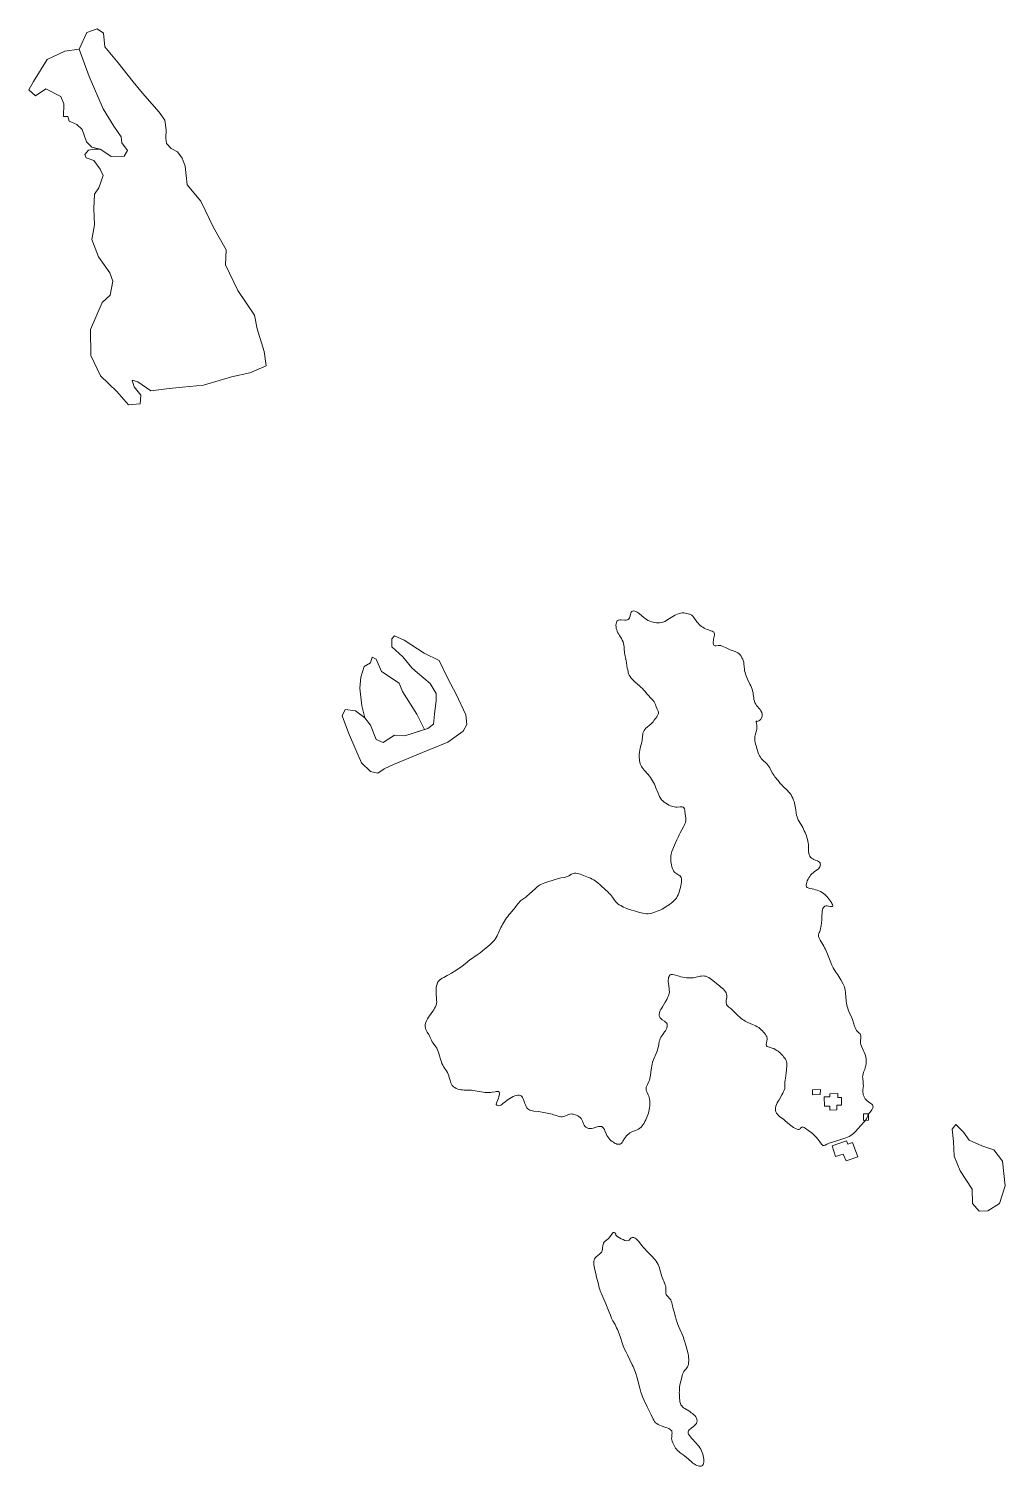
# Model space of a CAD drawing. Header units: metres. Extents: x 793723 to 812165, y 297650 to 314276.
# Drawn here: x 804185 to 805418, y 311045 to 312859 of the extents above; entities that cross this region are included whole.
import ezdxf

# ---------------------------------------------------------------- set-up
doc = ezdxf.new("R2010")
doc.units = ezdxf.units.M

msp = doc.modelspace()

# ---------------------------------------------------------------- linework, layer by layer
at = {"linetype": 'Continuous', "lineweight": 13}
for points in [[(804273.62, 312658.63), (804279.04, 312674.35), (804275.24, 312682.2), (804267.2, 312693.14), (804257.51, 312696.43), (804256.05, 312700.86), (804260.6, 312706.29), (804268.17, 312707.41), (804275.18, 312707.43), (804282.42, 312702.58), (804289.22, 312698.17), (804305.46, 312698.43), (804309.67, 312705.74), (804302.75, 312715.46), (804301.84, 312722.99), (804292.58, 312736.46), (804278.95, 312758.23), (804261.39, 312799.14), (804248.95, 312833.63), (804258.7, 312854.57), (804271.37, 312859.36), (804279.39, 312853.95), (804281.44, 312836.47), (804298.18, 312816.15), (804316.92, 312792.52), (804328.75, 312778.27), (804349.73, 312753.97), (804356.87, 312743.92), (804358.79, 312731.97), (804358.26, 312721.46), (804359.17, 312714.6), (804364.75, 312708.42), (804372.88, 312704.01), (804378.68, 312695.94)], [(804378.68, 312695.94), (804382.71, 312685.77), (804385.1, 312662.54), (804402.4, 312641.78), (804418.28, 312608.62), (804434.48, 312580.33), (804433.74, 312561.4), (804449.06, 312529.12), (804469.94, 312498.08), (804473.55, 312480.49), (804482.4, 312451.96), (804484.89, 312434.15), (804464.44, 312425.25), (804441.31, 312420.22), (804405.95, 312409.73), (804379.36, 312407.01), (804362.23, 312405.42), (804339.43, 312402.27), (804323.05, 312413.96), (804315.7, 312415.72), (804318.39, 312407.53), (804326.54, 312396.93), (804325.89, 312386.08), (804311.21, 312384.61), (804296.59, 312401.73), (804275.85, 312421.49), (804263.66, 312447.13), (804263.25, 312479.78), (804277.97, 312513.78), (804287.96, 312522.99), (804291.15, 312541.04), (804287.67, 312551.21), (804273.38, 312571.65), (804264.76, 312593.54), (804268.28, 312611.8), (804267.56, 312632.72), (804268.3, 312650.54), (804273.62, 312658.63)], [(804939.29, 312113.09), (804940.63, 312113.32), (804941.85, 312113.76), (804942.63, 312114.76), (804943.29, 312115.98), (804943.74, 312117.31), (804944.51, 312120.41), (804944.95, 312121.85), (804945.61, 312123.07), (804946.39, 312124.06), (804947.39, 312124.51), (804948.61, 312124.73), (804949.95, 312124.63), (804951.29, 312124.19), (804952.96, 312123.3), (804954.52, 312122.2), (804956.19, 312120.88), (804961.32, 312116.46), (804963.1, 312115.03), (804965, 312113.82)], [(804965, 312113.82), (804967, 312112.71), (804969.01, 312111.83), (804971.01, 312111.17), (804973.13, 312110.63), (804975.24, 312110.08), (804977.36, 312109.86), (804979.47, 312109.65), (804981.47, 312109.76), (804983.59, 312109.99), (804985.7, 312110.66), (804987.81, 312111.55), (804989.92, 312112.66), (804991.92, 312113.88), (804996.03, 312116.55), (804998.15, 312117.77), (805000.03, 312118.77), (805002.04, 312119.77), (805004.04, 312120.66), (805005.93, 312121.33), (805007.93, 312121.88), (805009.93, 312122.22), (805011.82, 312122.23), (805013.82, 312122.01), (805015.72, 312121.68), (805017.39, 312121.24), (805019.06, 312120.8), (805020.5, 312120.14), (805021.95, 312119.26), (805023.4, 312117.94), (805024.74, 312116.39), (805028.43, 312110.98), (805029.88, 312109.21), (805031.22, 312107.78), (805032.78, 312106.45), (805034.34, 312105.24), (805036.01, 312104.13), (805037.79, 312103.03)], [(804945.48, 312040.07), (804944.14, 312041.84), (804943.02, 312043.83), (804942.35, 312045.26), (804941.9, 312046.7), (804941.56, 312048.25), (804941.11, 312050.46), (804940.66, 312052.67), (804939.76, 312059.42), (804939.3, 312061.63), (804938.85, 312063.85), (804937.51, 312069.6), (804937.17, 312071.48), (804936.94, 312073.36), (804936.82, 312075.46), (804936.59, 312079.44), (804936.37, 312081.55), (804935.91, 312083.65), (804935.24, 312085.75), (804934.24, 312087.74), (804933.12, 312089.84), (804930.77, 312093.6), (804929.77, 312095.36), (804928.87, 312097.13), (804927.98, 312099.01), (804927.31, 312100.78), (804926.75, 312102.66), (804926.41, 312104.65), (804926.29, 312106.64), (804926.51, 312108.52), (804926.84, 312110.3), (804927.5, 312111.63), (804928.5, 312112.73), (804929.73, 312113.18), (804931.17, 312113.4), (804932.73, 312113.41), (804937.74, 312113.09), (804939.29, 312113.09)], [(805037.79, 312103.03), (805039.46, 312102.15), (805041.25, 312101.38), (805043.03, 312100.83), (805046.26, 312099.73), (805047.7, 312099.18), (805049.04, 312098.52), (805049.82, 312097.86), (805050.38, 312096.98), (805050.72, 312095.65), (805050.72, 312094.1), (805050.39, 312092.55), (805049.62, 312089.12), (805049.29, 312087.35), (805049.07, 312085.69), (805049.19, 312084.14), (805049.41, 312082.81), (805049.97, 312081.7), (805050.75, 312081.04), (805051.64, 312080.82), (805052.75, 312080.82), (805055.42, 312081.16), (805056.87, 312081.28), (805058.65, 312080.95), (805060.54, 312080.4), (805062.44, 312079.63), (805064.44, 312078.75), (805070.68, 312075.78), (805072.8, 312074.9), (805076.58, 312073.47), (805078.48, 312072.7), (805080.15, 312071.82), (805081.71, 312070.6), (805083.05, 312069.17), (805084.28, 312067.51), (805085.39, 312065.74), (805086.29, 312063.86), (805087.07, 312061.98)], [(805087.07, 312061.98), (805087.52, 312059.88), (805087.86, 312057.78), (805088.54, 312051.25), (805088.77, 312049.04), (805089.22, 312046.94), (805089.89, 312044.73), (805090.57, 312042.63), (805091.46, 312040.53), (805092.47, 312038.43), (805095.49, 312032.12), (805096.38, 312030.02), (805097.28, 312028.03), (805098.17, 312025.82), (805098.73, 312023.72), (805099.29, 312021.51), (805099.63, 312019.3), (805100.2, 312014.87), (805100.54, 312012.77), (805100.99, 312010.67), (805101.66, 312008.79), (805102.67, 312007.02), (805103.89, 312005.25), (805108.13, 312000.51), (805109.36, 311998.74), (805110.26, 311996.64), (805110.71, 311994.43), (805110.71, 311992.1), (805110.16, 311990), (805109.28, 311988.22), (805108.05, 311987), (805106.72, 311986.12), (805105.39, 311985.45), (805104.5, 311985.12), (805103.94, 311985.11), (805103.83, 311985.56), (805103.61, 311985.78), (805103.5, 311985.78)], [(804960.11, 311968.95), (804960.44, 311970.61), (804960.99, 311972.27), (804961.77, 311973.82), (804962.88, 311975.26), (804964.21, 311976.6), (804965.65, 311977.93), (804968.65, 311980.48), (804970.2, 311981.81), (804971.65, 311983.25), (804973.09, 311984.81), (804974.31, 311986.36), (804975.53, 311988.02), (804976.64, 311989.57), (804977.75, 311991.23), (804978.63, 311992.9), (804979.41, 311994.45), (804979.85, 311995.89), (804979.96, 311997.1), (804979.73, 311998.32), (804978.39, 312000.75), (804977.94, 312002.08), (804976.83, 312004.95), (804976.26, 312006.61), (804975.48, 312008.16), (804974.37, 312009.82), (804973.14, 312011.59), (804971.69, 312013.24), (804965.66, 312019.87), (804962.76, 312023.29), (804961.31, 312024.95), (804959.64, 312026.71), (804957.85, 312028.37), (804955.96, 312030.03), (804950.49, 312034.99), (804948.71, 312036.65), (804947.04, 312038.3), (804945.48, 312040.07)], [(805103.5, 311985.78), (805103.38, 311985.56), (805103.39, 311985), (805103.84, 311982.46), (805104.06, 311980.47), (805104.07, 311978.14), (805103.96, 311975.71), (805103.63, 311973.71), (805102.2, 311968.07), (805101.76, 311966.19), (805101.54, 311964.3), (805101.55, 311962.42), (805101.77, 311960.43), (805102.11, 311958.55), (805102.56, 311956.56), (805103.24, 311954.35), (805104.58, 311950.04), (805105.82, 311945.61), (805106.6, 311943.51), (805107.49, 311941.74), (805108.61, 311940.09), (805109.73, 311938.54), (805111.06, 311937.1), (805112.51, 311935.67), (805115.41, 311933.13), (805116.86, 311931.7), (805118.09, 311930.26), (805119.32, 311928.49), (805120.44, 311926.61), (805123.57, 311920.53), (805124.68, 311918.55), (805125.8, 311916.89), (805127.03, 311915.34), (805131.04, 311910.59), (805133.72, 311907.17), (805135.06, 311905.62), (805136.51, 311903.97), (805138.07, 311902.53)], [(804987.35, 311883.47), (804985.56, 311884.91), (804984, 311886.56), (804982.66, 311888.44), (804981.43, 311890.54), (804980.43, 311892.64), (804979.53, 311894.85), (804976.85, 311901.71), (804975.84, 311903.92), (804974.83, 311906.13), (804973.71, 311908.23), (804972.49, 311910.44), (804971.26, 311912.43), (804969.92, 311914.53), (804968.47, 311916.41), (804966.9, 311918.28), (804962.11, 311923.69), (804960.66, 311925.46), (804959.54, 311927.01), (804958.42, 311928.56), (804957.53, 311930.21), (804956.86, 311931.98), (804956.3, 311933.86), (804955.96, 311935.85), (804955.84, 311937.84), (804955.73, 311939.95), (804955.72, 311941.94), (804955.83, 311944.04), (804956.04, 311946.14), (804956.37, 311949.47), (804956.7, 311951.02), (804957.14, 311953.12), (804958.8, 311958.99), (804959.24, 311960.87), (804959.57, 311962.75), (804959.78, 311964.86), (804959.89, 311966.85), (804960.11, 311968.95)], [(805138.07, 311902.53), (805141.42, 311899.55), (805142.98, 311898.01), (805144.54, 311896.24), (805145.99, 311894.47), (805147.33, 311892.48), (805148.45, 311890.38), (805149.57, 311888.28), (805150.46, 311886.07), (805151.14, 311884.08), (805151.7, 311882.09), (805152.15, 311879.99), (805152.6, 311877.89), (805153.27, 311873.79), (805153.84, 311869.48), (805154.29, 311867.16), (805154.85, 311865.06), (805155.52, 311863.07), (805156.42, 311861.08), (805157.54, 311859.2), (805160.89, 311853.45), (805162.01, 311851.57), (805163.01, 311849.47), (805164.02, 311847.37), (805165.02, 311845.27), (805165.81, 311843.06), (805166.7, 311840.85), (805167.38, 311838.64), (805168.05, 311836.43), (805168.5, 311834.21), (805168.95, 311832), (805169.18, 311829.68), (805169.29, 311827.47), (805169.42, 311823.15), (805169.53, 311821.05), (805169.76, 311818.95), (805170.21, 311817.07), (805170.88, 311815.41)], [(804995.99, 311806.36), (804995.76, 311808.69), (804995.53, 311811.12), (804995.52, 311813.45), (804995.63, 311815.77), (804995.96, 311817.98), (804996.4, 311819.42), (804996.95, 311820.97), (805000.27, 311828.95), (805003.15, 311835.71), (805005.14, 311840.14), (805006.25, 311842.35), (805007.36, 311844.57), (805011.57, 311852.21), (805012.56, 311854.1), (805013.34, 311856.09), (805014, 311857.97), (805014.44, 311859.86), (805014.55, 311861.85), (805014.43, 311863.84), (805014.21, 311865.83), (805013.41, 311871.69), (805013.08, 311873.46), (805012.74, 311875.01), (805012.07, 311876.23), (805011.29, 311877.22), (805010.06, 311877.55), (805008.73, 311877.66), (805007.17, 311877.55), (805003.61, 311877.2), (805001.72, 311877.31), (804999.6, 311877.53), (804997.49, 311878.08), (804995.37, 311878.85), (804993.25, 311879.84), (804991.25, 311880.94), (804989.24, 311882.15), (804987.35, 311883.47)], [(805170.88, 311815.41), (805171.89, 311813.97), (805173.22, 311812.76), (805174.67, 311811.76), (805176.23, 311810.88), (805177.79, 311810.33), (805180.8, 311809.23), (805182.14, 311808.57), (805183.14, 311807.8), (805183.92, 311806.81), (805184.26, 311805.7), (805184.37, 311804.48), (805184.15, 311803.16), (805183.71, 311801.83), (805182.82, 311800.61), (805181.82, 311799.5), (805180.27, 311798.17), (805176.82, 311795.72), (805175.05, 311794.39), (805173.49, 311792.95), (805172.05, 311791.4), (805170.83, 311789.73), (805169.72, 311787.85), (805168.72, 311786.08), (805167.84, 311784.19), (805167.18, 311782.31), (805166.73, 311780.54), (805166.52, 311778.99), (805166.52, 311777.55), (805166.97, 311776.45), (805167.86, 311775.67), (805169.08, 311775.12), (805170.64, 311774.68), (805174.09, 311773.92), (805176.1, 311773.48), (805178.21, 311772.93), (805180.33, 311772.27), (805182.45, 311771.5)], [(804976.21, 311744.9), (804978.44, 311745.68), (804980.66, 311746.68), (804982.88, 311747.68), (804984.77, 311748.57), (804986.66, 311749.68), (804988.44, 311750.79), (804991.99, 311753.13), (804993.99, 311754.46), (804995.88, 311755.9), (804997.77, 311757.35), (804999.55, 311758.9), (805001.1, 311760.56), (805002.54, 311762.23), (805003.76, 311764.33), (805004.76, 311766.44), (805005.64, 311768.65), (805006.42, 311770.98), (805007.08, 311773.3), (805007.63, 311775.63), (805008.18, 311777.95), (805008.51, 311780.28), (805008.84, 311782.49), (805008.94, 311784.59), (805008.94, 311786.59), (805008.6, 311788.36), (805007.93, 311789.79), (805006.93, 311790.68), (805005.81, 311791.45), (805003.03, 311792.88), (805001.69, 311793.65), (805000.46, 311794.64), (804999.35, 311796.08), (804998.34, 311797.85), (804997.56, 311799.73), (804997, 311801.83), (804996.44, 311804.15), (804995.99, 311806.36)], [(804791.29, 311741.15), (804792.62, 311742.81), (804796.62, 311747.36), (804797.95, 311748.91), (804799.17, 311750.46), (804802.5, 311755.12), (804803.72, 311756.56), (804804.94, 311757.89), (804806.27, 311759.22), (804807.72, 311760.33), (804812.38, 311763.66), (804813.82, 311764.88), (804816.71, 311767.43), (804824.59, 311774.64), (804826.37, 311776.2), (804828.15, 311777.53), (804830.04, 311778.86), (804832.15, 311779.97), (804834.37, 311780.86), (804836.59, 311781.75), (804838.93, 311782.42), (804848.16, 311785.21), (804853.61, 311787), (804855.39, 311787.44), (804857.05, 311787.89), (804861.73, 311788.56), (804863.28, 311789.01), (804865.06, 311789.68), (804866.84, 311790.57), (804870.4, 311792.46), (804872.17, 311793.24), (804874.06, 311793.68), (804875.84, 311793.69), (804877.63, 311793.47), (804879.52, 311793.03), (804881.41, 311792.37), (804883.42, 311791.71), (804891.88, 311788.41)], [(804891.88, 311788.41), (804894.11, 311787.42), (804896.34, 311786.43), (804898.45, 311785.33), (804900.12, 311784.12), (804901.8, 311782.9), (804903.47, 311781.58), (804906.59, 311778.93), (804908.15, 311777.5), (804912.28, 311773.52), (804916.63, 311769.66), (804917.96, 311768.33), (804919.3, 311767.01), (804920.75, 311765.35), (804921.98, 311763.47), (804924.55, 311759.94), (804925.89, 311758.17), (804927.34, 311756.52), (804928.79, 311755.19), (804930.57, 311753.98), (804932.35, 311752.88), (804936.03, 311751), (804937.92, 311750.12), (804939.93, 311749.24), (804941.93, 311748.47), (804943.94, 311747.81), (804945.83, 311747.15), (804949.73, 311746.17), (804955.96, 311744.3), (804958.19, 311743.64), (804960.42, 311743.2), (804962.64, 311742.77), (804964.87, 311742.55), (804967.09, 311742.67), (804969.43, 311742.89), (804971.77, 311743.45), (804974.1, 311744.12), (804976.21, 311744.9)], [(805182.45, 311771.5), (805184.56, 311770.62), (805186.46, 311769.52), (805188.24, 311768.2), (805190.02, 311766.76), (805191.58, 311765.22), (805193.15, 311763.56), (805194.49, 311761.9), (805195.82, 311760.14), (805197.05, 311758.59), (805198.17, 311756.93), (805198.95, 311755.5), (805199.62, 311754.17), (805199.96, 311753.06), (805199.85, 311752.29), (805199.29, 311751.96), (805198.4, 311751.84), (805197.29, 311751.84), (805194.4, 311752.28), (805192.84, 311752.49), (805191.39, 311752.49), (805190.06, 311752.16), (805189.06, 311751.49), (805188.28, 311750.49), (805187.62, 311749.27), (805187.06, 311747.83), (805186.62, 311745.95), (805186.4, 311743.85), (805186.19, 311740.19), (805186.09, 311736.65), (805185.98, 311734.55), (805185.22, 311727.69), (805184.89, 311725.69), (805184.56, 311723.81), (805184.01, 311722.04), (805183.46, 311720.38), (805182.79, 311718.94), (805182.24, 311717.5)], [(804701.25, 311655.84), (804702.25, 311657.5), (804703.69, 311658.94), (804705.36, 311660.16), (804707.14, 311661.27), (804709.14, 311662.38), (804713.25, 311664.5), (804715.14, 311665.5), (804718.81, 311667.61), (804724.36, 311671.16), (804728.36, 311673.83), (804730.36, 311675.16), (804732.25, 311676.6), (804738.02, 311681.15), (804739.8, 311682.6), (804741.69, 311683.93), (804751.24, 311690.59), (804755.02, 311693.37), (804760.57, 311697.81), (804764.13, 311700.8), (804767.57, 311703.91), (804769.35, 311705.46), (804770.9, 311707.13), (804772.45, 311708.9), (804773.78, 311710.67), (804775, 311712.56), (804776.22, 311714.55), (804777.22, 311716.66), (804778.22, 311718.65), (804781.09, 311725.08), (804782.09, 311727.18), (804783.09, 311729.18), (804784.31, 311731.28), (804785.52, 311733.39), (804786.97, 311735.38), (804788.3, 311737.38), (804789.74, 311739.26), (804791.29, 311741.15)], [(805182.24, 311717.5), (805182.02, 311716.06), (805182.13, 311714.4), (805182.58, 311712.74), (805183.37, 311711.08), (805184.26, 311709.32), (805187.5, 311703.79), (805188.62, 311701.8), (805189.62, 311699.81), (805190.63, 311697.82), (805191.53, 311695.72), (805193.32, 311691.52), (805197.46, 311681.13), (805198.91, 311677.7), (805199.58, 311676.26), (805200.59, 311674.39), (805203.94, 311669.08), (805206.17, 311665.55), (805209.97, 311659.03), (805212.99, 311653.94), (805213.88, 311652.17), (805214.67, 311650.41), (805215.34, 311648.19), (805215.68, 311645.98), (805216.02, 311643.66), (805216.48, 311636.58), (805216.71, 311634.36), (805216.93, 311632.15), (805217.38, 311629.94), (805217.72, 311627.73), (805218.28, 311625.63), (805218.85, 311623.41), (805219.41, 311621.42), (805220.19, 311619.32), (805221.2, 311617.33), (805223.1, 311613.35), (805223.99, 311611.36), (805224.78, 311609.26)], [(804701.12, 311570.96), (804700.11, 311572.95), (804699, 311574.61), (804695.42, 311579.47), (804694.31, 311581.12), (804693.41, 311582.89), (804691.85, 311586.65), (804691.06, 311588.53), (804690.06, 311590.19), (804688.16, 311593.39), (804687.15, 311595.05), (804686.37, 311596.71), (804685.81, 311598.37), (804685.47, 311600.36), (804685.58, 311602.46), (804685.91, 311604.45), (804686.68, 311606.45), (804687.57, 311608.33), (804688.68, 311610.21), (804689.9, 311612.1), (804691.12, 311613.98), (804695.11, 311619.53), (804696.33, 311621.41), (804697.44, 311623.4), (804698.43, 311625.29), (804699.32, 311627.28), (804699.76, 311629.27), (804700.09, 311631.38), (804699.97, 311633.59), (804699.85, 311635.91), (804699.4, 311640.56), (804699.28, 311642.88), (804699.28, 311645.21), (804699.38, 311647.42), (804699.6, 311649.64), (804699.93, 311651.85), (804700.48, 311653.84), (804701.25, 311655.84)], [(805024.37, 311661.91), (805022.14, 311661.57), (805019.81, 311661.57), (805017.58, 311661.67), (805015.24, 311661.89), (805012.9, 311662.21), (805010.57, 311662.76), (805008.23, 311663.2), (805006, 311663.86), (804999.66, 311665.61), (804997.87, 311665.94), (804996.21, 311666.05), (804994.87, 311665.71), (804993.98, 311664.82), (804993.32, 311663.61), (804992.77, 311662.17), (804992.44, 311660.51), (804992.33, 311658.62), (804992.33, 311656.63), (804992.56, 311654.64), (804993.47, 311648.22), (804993.69, 311646.12), (804993.7, 311644.02), (804993.48, 311642.03), (804993.04, 311640.15), (804992.26, 311638.37), (804991.49, 311636.49), (804990.49, 311634.61), (804988.39, 311630.84), (804984.95, 311625.08), (804983.84, 311623.19), (804982.74, 311621.31), (804981.85, 311619.54), (804981.19, 311617.76), (804980.86, 311615.99), (804980.75, 311614.44), (804981.31, 311612.78), (804982.2, 311611.24)], [(805086.02, 311609.38), (805084.46, 311610.48), (805083.01, 311611.7), (805080.11, 311614.23), (805077.44, 311616.77), (805072.53, 311621.85), (805071.41, 311622.85), (805068.63, 311624.94), (805067.4, 311625.82), (805066.51, 311627.04), (805065.95, 311628.03), (805065.72, 311629.14), (805065.5, 311630.25), (805065.5, 311631.35), (805065.6, 311633.23), (805066.15, 311637.11), (805066.15, 311639.1), (805065.92, 311640.98), (805065.36, 311642.64), (805064.47, 311644.19), (805063.24, 311645.73), (805061.9, 311647.28), (805060.34, 311648.71), (805058.89, 311650.04), (805057.22, 311651.36), (805050.53, 311656.55), (805046.96, 311659.53), (805045.18, 311660.85), (805043.39, 311662.06), (805041.61, 311663.06), (805039.72, 311663.83), (805037.94, 311664.04), (805036.27, 311664.15), (805034.38, 311664.03), (805032.6, 311663.81), (805030.71, 311663.36), (805026.48, 311662.36), (805024.37, 311661.91)], [(804982.2, 311611.24), (804983.32, 311610.02), (804984.66, 311608.92), (804987.55, 311606.93), (804988.89, 311605.94), (804990.01, 311604.84), (804990.79, 311603.51), (804991.13, 311601.96), (804991.02, 311600.3), (804990.58, 311598.42), (804989.8, 311596.65), (804988.81, 311594.99), (804987.7, 311593.43), (804985.37, 311590.33), (804984.26, 311588.67), (804983.15, 311587), (804982.26, 311585.23), (804981.6, 311583.24), (804981.05, 311581.25), (804979.84, 311574.94), (804979.29, 311572.83), (804978.63, 311570.62), (804977.85, 311568.4), (804976.97, 311566.3), (804974.2, 311559.65), (804973.32, 311557.44), (804972.65, 311555.22), (804971.99, 311552.9), (804971.55, 311550.57), (804971.22, 311548.25), (804970.9, 311545.92), (804970.02, 311538.95), (804969.69, 311536.73), (804969.25, 311534.63), (804968.7, 311532.64), (804967.93, 311530.75), (804966.04, 311527.21), (804965.16, 311525.44)], [(805137.99, 311562.14), (805136.76, 311563.69), (805135.31, 311565.12), (805133.86, 311566.56), (805132.41, 311567.88), (805130.85, 311569.09), (805129.18, 311570.2), (805127.39, 311571.41), (805125.5, 311572.4), (805123.61, 311573.06), (805119.93, 311574.16), (805118.37, 311574.6), (805117.15, 311575.15), (805116.26, 311575.92), (805115.92, 311576.92), (805116.03, 311578.13), (805116.25, 311579.46), (805116.91, 311582.45), (805117.13, 311584.11), (805117.01, 311585.66), (805116.56, 311587.21), (805115.89, 311588.76), (805114.89, 311590.3), (805113.77, 311591.85), (805112.54, 311593.29), (805111.2, 311594.83), (805109.75, 311596.27), (805108.19, 311597.59), (805106.52, 311598.91), (805104.74, 311600.02), (805102.73, 311601.12), (805100.73, 311602.11), (805098.72, 311602.99), (805092.93, 311605.52), (805091.15, 311606.4), (805089.37, 311607.28), (805087.69, 311608.28), (805086.02, 311609.38)], [(805224.78, 311609.26), (805227.58, 311600.86), (805228.36, 311598.98), (805229.14, 311597.1), (805230.04, 311595.44), (805231.04, 311594.12), (805232.27, 311592.9), (805233.39, 311591.91), (805234.39, 311590.92), (805235.17, 311589.92), (805235.51, 311588.71), (805235.51, 311587.38), (805235.29, 311585.83), (805234.96, 311582.62), (805234.86, 311580.96), (805235.08, 311579.3), (805235.53, 311577.42), (805236.32, 311575.54), (805238.89, 311569.79), (805239.78, 311567.8), (805240.57, 311565.7), (805241.24, 311563.6), (805241.8, 311561.5), (805242.03, 311559.73), (805242.14, 311557.96), (805242.26, 311556.08), (805242.15, 311554.53), (805242.04, 311552.98), (805241.83, 311551.43), (805241.38, 311549.66), (805240.94, 311548), (805240.39, 311546.22), (805238.95, 311542.57), (805238.29, 311540.69), (805237.74, 311538.69), (805237.63, 311536.92), (805237.75, 311535.15), (805238.43, 311529.51)], [(804767.79, 311517.11), (804765.78, 311517), (804763.33, 311516.99), (804761, 311517.21), (804758.55, 311517.54), (804756.1, 311517.97), (804748.75, 311519.17), (804746.3, 311519.5), (804743.86, 311519.82), (804741.63, 311519.93), (804734.95, 311520.14), (804732.84, 311520.24), (804730.72, 311520.46), (804728.72, 311520.78), (804726.72, 311521.33), (804724.82, 311522.1), (804722.93, 311523.21), (804721.26, 311524.42), (804719.81, 311525.96), (804718.69, 311527.62), (804717.91, 311529.06), (804717.35, 311530.5), (804716.9, 311532.16), (804715.89, 311536.03), (804715.22, 311538.24), (804714.54, 311540.34), (804713.54, 311542.33), (804712.42, 311544.21), (804709.96, 311547.85), (804708.74, 311549.73), (804707.62, 311551.72), (804706.72, 311553.71), (804705.94, 311555.81), (804705.27, 311558.02), (804703.36, 311564.66), (804702.69, 311566.76), (804701.9, 311568.97), (804701.12, 311570.96)], [(805150.32, 311472.86), (805148.76, 311473.97), (805146.98, 311475.29), (805145.31, 311476.73), (805139.96, 311481.36), (805138.17, 311482.8), (805132.93, 311486.77), (805131.37, 311488.09), (805130.03, 311489.53), (805128.92, 311491.07), (805128.25, 311492.62), (805127.8, 311494.28), (805127.68, 311496.05), (805127.79, 311497.82), (805128.23, 311499.92), (805129, 311501.92), (805130, 311504.02), (805131, 311506.02), (805132.22, 311508.01), (805135.87, 311514.11), (805136.98, 311516.21), (805137.98, 311518.21), (805138.75, 311520.2), (805139.3, 311522.3), (805139.52, 311524.3), (805139.62, 311530.6), (805139.84, 311532.71), (805140.16, 311535.03), (805141.26, 311541.79), (805141.7, 311545.66), (805142.02, 311551.19), (805142.12, 311552.74), (805142.01, 311554.4), (805141.78, 311555.84), (805141.11, 311557.5), (805140.33, 311559.16), (805139.21, 311560.7), (805137.99, 311562.14)], [(804965.16, 311525.44), (804964.61, 311523.77), (804964.28, 311522.11), (804964.5, 311520.45), (804964.95, 311518.8), (804965.73, 311517.03), (804967.19, 311514.15), (804967.86, 311512.61), (804968.42, 311510.95), (804968.87, 311508.96), (804969.1, 311506.74), (804969.21, 311504.64), (804969.11, 311502.32), (804969, 311500.1), (804968.67, 311497.78), (804968.34, 311495.45), (804967.79, 311493.24), (804967.24, 311490.91), (804966.58, 311488.7), (804965.81, 311486.6), (804964.92, 311484.49), (804964.04, 311482.39), (804962.93, 311480.39), (804961.93, 311478.4), (804960.71, 311476.62), (804959.38, 311474.85), (804957.94, 311473.3), (804956.38, 311471.97), (804954.72, 311470.86), (804952.94, 311469.97), (804951.16, 311469.3), (804947.38, 311467.96), (804945.6, 311467.18), (804943.93, 311466.18), (804942.38, 311465.07), (804940.94, 311463.74), (804939.6, 311462.3), (804938.38, 311460.64)], [(805238.43, 311529.51), (805238.54, 311527.63), (805238.55, 311525.64), (805238.44, 311523.64), (805238.12, 311519.55), (805238.01, 311517.67), (805238.13, 311515.68), (805238.46, 311513.91), (805239.02, 311512.25), (805239.92, 311510.59), (805240.92, 311509.15), (805242.15, 311507.83), (805243.49, 311506.5), (805244.94, 311505.4), (805247.84, 311503.3), (805249.06, 311502.31), (805250.07, 311501.32), (805250.63, 311500.21), (805250.85, 311499), (805250.63, 311497.89), (805250.19, 311496.67), (805249.19, 311495.23), (805246.97, 311492.35), (805245.75, 311490.8), (805244.75, 311489.02), (805242.43, 311484.04), (805241.54, 311482.49), (805240.32, 311480.82), (805238.88, 311479.27), (805235.88, 311475.94), (805231.22, 311470.62), (805229.67, 311468.85), (805228, 311467.18), (805226.34, 311465.52), (805224.56, 311463.97), (805222.67, 311462.63), (805220.67, 311461.52), (805218.56, 311460.52)], [(804808.41, 311510.68), (804807.41, 311512.01), (804806.52, 311512.78), (804805.4, 311513.44), (804804.29, 311513.77), (804802.51, 311513.77), (804800.62, 311513.43), (804798.62, 311512.76), (804796.51, 311511.87), (804794.5, 311510.76), (804792.39, 311509.54), (804790.39, 311508.2), (804788.51, 311506.87), (804786.62, 311505.43), (804783.73, 311502.99), (804782.4, 311501.99), (804781.06, 311501.1), (804779.51, 311500.65), (804778.06, 311500.43), (804776.84, 311500.65), (804775.83, 311500.98), (804775.28, 311501.75), (804775.27, 311502.52), (804775.49, 311503.63), (804775.94, 311504.74), (804777.26, 311507.84), (804777.93, 311509.72), (804778.59, 311511.72), (804779.03, 311513.49), (804779.36, 311515.15), (804779.36, 311516.59), (804778.91, 311517.58), (804778.02, 311518.13), (804776.8, 311518.24), (804775.35, 311518.24), (804773.68, 311518.01), (804769.9, 311517.45), (804767.79, 311517.11)], [(804884.04, 311481.09), (804883.25, 311482.75), (804882.36, 311484.3), (804881.13, 311485.62), (804879.68, 311486.72), (804878.12, 311487.61), (804876.45, 311488.38), (804874.67, 311489.04), (804872.89, 311489.59), (804871.33, 311489.91), (804869.66, 311490.02), (804867.99, 311489.68), (804866.44, 311489.24), (804861.77, 311487.24), (804860.1, 311486.79), (804858.54, 311486.45), (804856.76, 311486.56), (804855.09, 311486.78), (804853.2, 311487.33), (804849.52, 311488.53), (804847.52, 311489.08), (804845.74, 311489.52), (804835.16, 311491.71), (804830.49, 311492.58), (804828.26, 311492.91), (804822.59, 311493.67), (804820.8, 311494), (804819.13, 311494.33), (804817.69, 311494.88), (804816.24, 311495.65), (804815.12, 311496.53), (804813.9, 311497.86), (804812.89, 311499.51), (804812.11, 311501.39), (804811.44, 311503.27), (804810.09, 311507.14), (804809.31, 311509.02), (804808.41, 311510.68)], [(804938.38, 311460.64), (804937.16, 311458.86), (804935.06, 311455.54), (804934.06, 311454.1), (804932.84, 311452.88), (804931.62, 311451.99), (804930.28, 311451.76), (804928.95, 311451.76), (804927.5, 311451.98), (804926.05, 311452.53), (804924.49, 311453.3), (804923.04, 311454.29), (804921.37, 311455.28), (804919.92, 311456.5), (804918.47, 311457.93), (804917.13, 311459.37), (804916.02, 311461.14), (804915.01, 311462.91), (804914.12, 311464.78), (804912.44, 311468.54), (804911.66, 311470.31), (804910.76, 311471.86), (804909.76, 311473.07), (804908.64, 311473.96), (804907.31, 311474.28), (804905.86, 311474.28), (804904.3, 311474.06), (804902.75, 311473.61), (804897.41, 311471.94), (804895.41, 311471.6), (804893.52, 311471.49), (804891.62, 311471.81), (804889.84, 311472.47), (804888.28, 311473.35), (804886.94, 311474.46), (804886.05, 311475.89), (804885.27, 311477.55), (804884.04, 311481.09)], [(805218.56, 311460.52), (805216.34, 311459.74), (805214, 311458.96), (805204.89, 311456.17), (805196.88, 311453.61), (805195.21, 311453.05), (805193.77, 311452.49), (805192.43, 311451.72), (805190.21, 311450.49), (805189.21, 311450.05), (805188.32, 311450.05), (805187.54, 311450.27), (805186.76, 311450.82), (805185.87, 311451.92), (805183.75, 311454.8), (805182.41, 311456.45), (805180.96, 311458.33), (805179.4, 311460.1), (805177.83, 311461.86), (805176.16, 311463.63), (805174.38, 311465.18), (805172.82, 311466.5), (805169.69, 311468.82), (805165.24, 311472.01), (805163.9, 311472.79), (805162.67, 311473.34), (805161.56, 311473.56), (805161, 311473.33), (805160.45, 311473), (805159.67, 311472.33), (805159.01, 311471.56), (805158.23, 311470.89), (805157.34, 311470.45), (805156.23, 311470.33), (805155, 311470.66), (805153.56, 311471.1), (805152, 311471.87), (805150.32, 311472.86)], [(804898.59, 311299.75), (804898.48, 311301.86), (804898.47, 311303.74), (804898.69, 311305.62), (804899.35, 311307.28), (804900.35, 311308.72), (804901.57, 311310.05), (804903.02, 311311.16), (804906.02, 311313.49), (804907.35, 311314.71), (804908.35, 311316.04), (804908.9, 311317.48), (804909.23, 311319.03), (804909.45, 311320.58), (804909.66, 311323.9), (804909.99, 311325.45), (804910.44, 311326.78), (804911.32, 311328.11), (804912.54, 311329.33), (804916.65, 311332.55), (804917.87, 311333.77), (804918.98, 311335.32), (804920.98, 311338.32), (804921.98, 311339.54), (804922.98, 311340.2), (804923.87, 311340.31), (804924.76, 311340.1), (804925.43, 311339.54), (804925.87, 311338.77), (804925.99, 311338.11), (804925.99, 311337.55), (804926.32, 311337.11), (804927.22, 311336.23), (804928.78, 311335.12), (804930.67, 311333.8), (804932.9, 311332.48), (804935.35, 311331.38), (804937.69, 311330.5)], [(804937.69, 311330.5), (804939.91, 311330.06), (804941.81, 311330.18), (804943.03, 311330.73), (804944.8, 311332.62), (804945.69, 311333.5), (804946.69, 311333.95), (804947.81, 311334.17), (804949.03, 311334.07), (804950.37, 311333.4), (804951.82, 311332.3), (804953.15, 311330.98), (804954.6, 311329.32), (804958.96, 311323.8), (804960.52, 311321.92), (804962.19, 311320.15), (804965.54, 311316.51), (804970.78, 311311.32), (804972.45, 311309.55), (804974.13, 311307.79), (804975.69, 311305.91), (804977.14, 311304.03), (804978.37, 311302.04), (804979.49, 311300.05), (804980.38, 311297.95), (804981.16, 311295.85), (804981.84, 311293.75), (804984.42, 311285.02), (804985.76, 311280.81), (804986.55, 311278.82), (804988, 311275.29), (804988.67, 311273.52), (804989.12, 311271.86), (804989.24, 311270.09), (804989.35, 311268.43), (804989.25, 311265.22), (804989.47, 311263.78), (804989.81, 311262.34)], [(804952.67, 311158.35), (804951.32, 311162.66), (804949.64, 311166.97), (804948.86, 311169.07), (804947.85, 311171.28), (804946.85, 311173.49), (804940.7, 311185.87), (804939.02, 311189.52), (804937.23, 311193.39), (804936.45, 311195.38), (804935.55, 311197.48), (804934.77, 311199.8), (804931.63, 311209.09), (804930.85, 311211.41), (804929.06, 311215.83), (804928.16, 311217.93), (804927.15, 311220.14), (804926.15, 311222.25), (804925.14, 311224.23), (804922.35, 311229.1), (804921.57, 311230.76), (804920.78, 311232.41), (804919.55, 311235.95), (804917.87, 311240.04), (804912.5, 311252.53), (804908.03, 311262.81), (804907.13, 311264.69), (804906.46, 311266.68), (804905.79, 311268.67), (804905.34, 311270.67), (804904.33, 311274.76), (804903.77, 311277.08), (804901.97, 311284.05), (804900.73, 311288.58), (804899.72, 311293.12), (804899.27, 311295.44), (804898.93, 311297.54), (804898.59, 311299.75)], [(804989.81, 311262.34), (804990.59, 311260.91), (804991.71, 311259.58), (804994.28, 311256.82), (804995.39, 311255.27), (804996.17, 311253.62), (804996.73, 311251.85), (804997.18, 311249.97), (804998.64, 311244.1), (804999.66, 311240.12), (805001.45, 311233.82), (805002.8, 311229.06), (805003.58, 311226.74), (805004.37, 311224.42), (805005.26, 311222.32), (805006.94, 311218.23), (805010.63, 311210.05), (805011.41, 311208.06), (805012.2, 311205.96), (805012.87, 311203.86), (805014.1, 311199.66), (805016.91, 311189.15), (805017.36, 311187.05), (805017.81, 311185.06), (805018.04, 311182.84), (805018.15, 311180.74), (805018.16, 311178.64), (805018.05, 311176.54), (805017.72, 311174.54), (805017.28, 311172.77), (805016.73, 311171), (805015.96, 311169.56), (805015.07, 311168.34), (805012.96, 311166.12), (805012.07, 311164.9), (805011.19, 311163.35), (805010.52, 311161.69), (805009.97, 311159.81)], [(805005.63, 311063.86), (805004.07, 311065.29), (805002.62, 311066.84), (805001.62, 311068.27), (805000.72, 311069.82), (804998.94, 311073.25), (804997.93, 311075.12), (804997.26, 311077), (804996.7, 311078.88), (804996.58, 311080.65), (804996.69, 311082.31), (804997.01, 311085.75), (804997.12, 311087.3), (804997.01, 311088.73), (804996.67, 311090.06), (804995.67, 311091.17), (804994.44, 311092.16), (804992.88, 311093.04), (804991.1, 311093.81), (804989.2, 311094.47), (804983.19, 311096.45), (804981.3, 311097.22), (804979.4, 311098.1), (804977.73, 311099.2), (804976.28, 311100.42), (804975.17, 311101.74), (804974.16, 311103.4), (804973.27, 311105.06), (804970.58, 311110.47), (804965.78, 311120.31), (804961.98, 311128.38), (804960.19, 311132.36), (804959.4, 311134.46), (804958.62, 311136.78), (804957.83, 311139.1), (804956.49, 311143.97), (804954.02, 311153.59), (804952.67, 311158.35)], [(805009.97, 311159.81), (805008.98, 311155.71), (805007.43, 311149.84), (805006.99, 311147.85), (805006.67, 311145.53), (805006.45, 311143.09), (805006.34, 311140.66), (805006.24, 311138.22), (805006.35, 311135.79), (805006.47, 311133.35), (805006.59, 311131.03), (805006.82, 311128.71), (805007.15, 311126.71), (805007.6, 311124.83), (805008.28, 311123.07), (805009.28, 311121.52), (805010.4, 311120.3), (805011.73, 311119.2), (805013.29, 311118.21), (805018.31, 311115.23), (805019.87, 311114.24), (805021.43, 311113.03), (805022.88, 311111.92), (805024.22, 311110.71), (805025.78, 311109.27), (805027.12, 311107.73), (805028.12, 311106.18), (805028.57, 311104.52), (805028.69, 311102.86), (805028.47, 311101.2), (805027.8, 311099.54), (805026.81, 311098.21), (805025.47, 311096.88), (805024.14, 311095.66), (805021.14, 311093.44), (805019.81, 311092.33), (805018.59, 311091.22), (805017.7, 311090)], [(805017.7, 311090), (805017.26, 311088.89), (805017.37, 311087.34), (805017.93, 311085.91), (805018.94, 311084.25), (805020.28, 311082.59), (805021.73, 311080.94), (805027.86, 311074.2), (805029.31, 311072.43), (805030.76, 311070.66), (805032.1, 311068.79), (805033.33, 311066.91), (805034.34, 311065.03), (805035.23, 311062.93), (805035.91, 311060.83), (805036.36, 311058.62), (805036.81, 311056.51), (805037.03, 311054.41), (805037.15, 311052.42), (805037.04, 311050.54), (805036.82, 311048.77), (805036.38, 311047.44), (805035.61, 311046.33), (805034.83, 311045.89), (805033.94, 311045.55), (805032.83, 311045.44), (805031.38, 311045.55), (805029.93, 311045.88), (805028.37, 311046.31), (805026.7, 311047.2), (805025.03, 311048.3), (805023.36, 311049.51), (805021.69, 311050.95), (805014.89, 311056.8), (805013.1, 311058.23), (805011.21, 311059.66), (805007.42, 311062.42), (805005.63, 311063.86)]]:
    msp.add_lwpolyline(points, dxfattribs=at)
for points in [[(804229.24, 312748.49), (804229.31, 312764.53), (804225.62, 312773.82), (804206.79, 312783.74), (804193.68, 312774.52), (804185.21, 312782.25), (804191.3, 312792.99), (804208.26, 312820.7), (804230.93, 312831.15), (804248.95, 312833.63), (804261.39, 312799.14), (804278.95, 312758.23), (804292.58, 312736.46), (804301.84, 312722.99), (804302.75, 312715.46), (804309.67, 312705.74), (804305.46, 312698.43), (804289.22, 312698.17), (804282.42, 312702.58), (804275.18, 312707.43), (804264.93, 312709.73), (804258.02, 312716.69), (804252.53, 312732.05), (804245.73, 312738.46), (804236.15, 312742.86), (804234.47, 312748.5)], [(804645.64, 311930.92), (804633.75, 311925.47), (804625.75, 311920.03), (804616.73, 311922.22), (804605.24, 311933.26), (804597.97, 311949.29), (804588.69, 311970.84), (804580.85, 311992.51), (804584.72, 312000.16), (804597.63, 311998.53), (804609.34, 311990.03), (804616.59, 311980.54), (804623.53, 311962.29), (804632.55, 311958.88), (804647, 311968.1), (804660.02, 311967.14), (804688.71, 311976.17), (804696.15, 311981.83), (804697.23, 311994.45), (804699.3, 312011.71), (804699.28, 312020.57), (804691.8, 312033.05), (804675.97, 312046.74), (804668.83, 312052.81), (804657.45, 312066.72), (804643.51, 312079.31), (804643.6, 312089.38), (804646.7, 312093.48), (804659.18, 312087.75), (804684.14, 312071.55), (804703.08, 312062.3), (804714.6, 312038.64), (804724.65, 312019.85), (804736.84, 311993.65), (804738.1, 311981.49), (804733.33, 311973.06), (804714.11, 311959.19), (804689.33, 311949.17)], [(804609.34, 311990.03), (804605.52, 312005.08), (804603.02, 312027.2), (804604.32, 312041.04), (804608.74, 312054.55), (804616.41, 312059.32), (804618.84, 312066.19), (804623.63, 312063.99), (804630.23, 312048.18), (804652.85, 312033.41), (804657.11, 312023.23), (804674.87, 311994.28), (804684.81, 311974.94), (804660.02, 311967.14), (804647, 311968.1), (804632.55, 311958.88), (804623.53, 311962.29), (804616.59, 311980.54)], [(805184.16, 311514.66), (805174.59, 311514.31), (805174.58, 311520.62), (805184.48, 311520.75)], [(805211.12, 311501.12), (805205.11, 311500.88), (805205.02, 311495.02), (805196.23, 311494.88), (805196.33, 311499.86), (805189.43, 311499.85), (805189.29, 311511.47), (805196.3, 311511.48), (805196.29, 311515.58), (805206.41, 311515.6), (805206.2, 311510.62), (805211.1, 311510.63)], [(805245.09, 311490.24), (805244.88, 311481.94), (805238.65, 311481.93), (805238.85, 311490)], [(805388.05, 311449.74), (805403.31, 311444.8), (805414.36, 311430.22), (805417.66, 311399.24), (805410.37, 311377.09), (805395.81, 311367.65), (805384.69, 311367.29), (805376.43, 311377.12), (805375.94, 311394.94), (805360.64, 311418.03), (805353.37, 311436.6), (805352.54, 311455.3), (805350.62, 311470.79), (805355.39, 311476.56), (805364.76, 311466.95), (805372.12, 311457.01)], [(805217.13, 311455.98), (805218.81, 311451.67), (805224.92, 311454.01), (805231.53, 311435.98), (805216.74, 311430.97), (805213.27, 311439.04), (805203.37, 311436.25), (805199, 311449.96)]]:
    msp.add_lwpolyline(points, close=True, dxfattribs=at)

doc.saveas('drawing.dxf')
